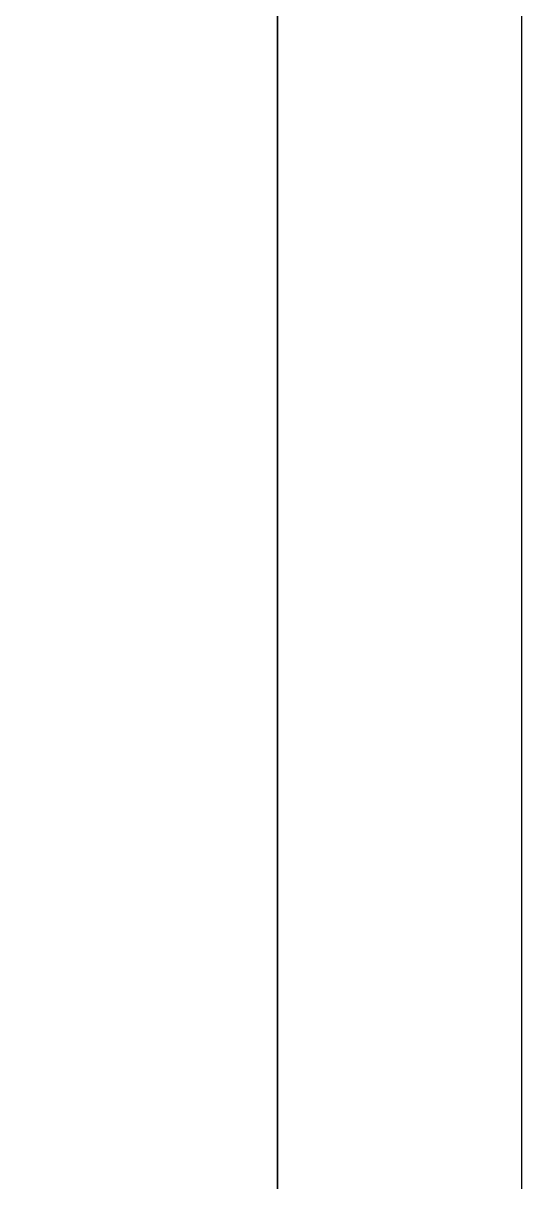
# Model space of a CAD drawing. Header units: centimetres. Extents: x -16.8 to 16.8, y -16.7 to 16.7.
# Drawn here: x 14.47 to 16.77, y 5.95 to 11.31 of the extents above; entities that cross this region are included whole.
import ezdxf

# ---------------------------------------------------------------- set-up
doc = ezdxf.new("R2010")
doc.units = ezdxf.units.CM
doc.header["$MEASUREMENT"] = 0
doc.layers.add('Layer 1', color=7, linetype='Continuous')

msp = doc.modelspace()

# ---------------------------------------------------------------- linework, layer by layer
at = {"layer": 'Layer 1', "color": 7}
for points, knots in [([(-16.77458, 16.66875), (-16.77458, 16.66875), (16.77458, 16.66875), (16.77458, 16.66875), (16.77458, 16.66875), (16.77458, 16.66875), (16.77458, -16.66875), (16.77458, -16.66875), (16.77458, -16.66875), (16.77458, -16.66875), (-16.77458, -16.66875), (-16.77458, -16.66875), (-16.77458, -16.66875), (-16.77458, -16.66875), (-16.77458, 16.66875), (-16.77458, 16.66875), (-16.77458, 16.66875), (-16.77458, 16.66875), (-16.77458, 16.66875), (-16.77458, 16.66875)], [0, 0, 0, 0, 0.1666667, 0.1666667, 0.1666667, 0.1666667, 0.3333333, 0.3333333, 0.3333333, 0.3333333, 0.5, 0.5, 0.5, 0.5, 0.6666667, 0.6666667, 0.6666667, 0.6666667, 1, 1, 1, 1]), ([(-15.75118, 15.85701), (-15.75153, 5.32095), (-15.75188, -5.21511), (-15.75118, -15.75117), (-15.75118, -15.75117), (-5.28567, -15.75188), (5.17984, -15.75153), (15.64534, -15.75117), (15.64534, -15.75117), (15.64569, -5.21511), (15.64605, 5.32095), (15.64534, 15.85701), (15.64534, 15.85701), (5.17984, 15.85771), (-5.28567, 15.85736), (-15.75118, 15.85701)], [0, 0, 0, 0, 0.2, 0.2, 0.2, 0.2, 0.4, 0.4, 0.4, 0.4, 0.6, 0.6, 0.6, 0.6, 1, 1, 1, 1])]:
    msp.add_open_spline(points, degree=3, knots=knots, dxfattribs=at)
at = {"layer": 'Layer 1', "color": 252}
msp.add_open_spline([(-15.75118, 15.85701), (-5.28567, 15.85736), (5.17984, 15.85771), (15.64534, 15.85701), (15.64534, 15.85701), (15.64605, 5.32095), (15.64569, -5.21511), (15.64534, -15.75117), (15.64534, -15.75117), (5.17984, -15.75153), (-5.28567, -15.75188), (-15.75118, -15.75117), (-15.75118, -15.75117), (-15.75188, -5.21511), (-15.75153, 5.32095), (-15.75118, 15.85701), (-15.75118, 15.85701), (-15.75118, 15.85701), (-15.75118, 15.85701), (-15.75118, 15.85701)], degree=3, knots=[0, 0, 0, 0, 0.1666667, 0.1666667, 0.1666667, 0.1666667, 0.3333333, 0.3333333, 0.3333333, 0.3333333, 0.5, 0.5, 0.5, 0.5, 0.6666667, 0.6666667, 0.6666667, 0.6666667, 1, 1, 1, 1], dxfattribs=at)

doc.saveas('drawing.dxf')
